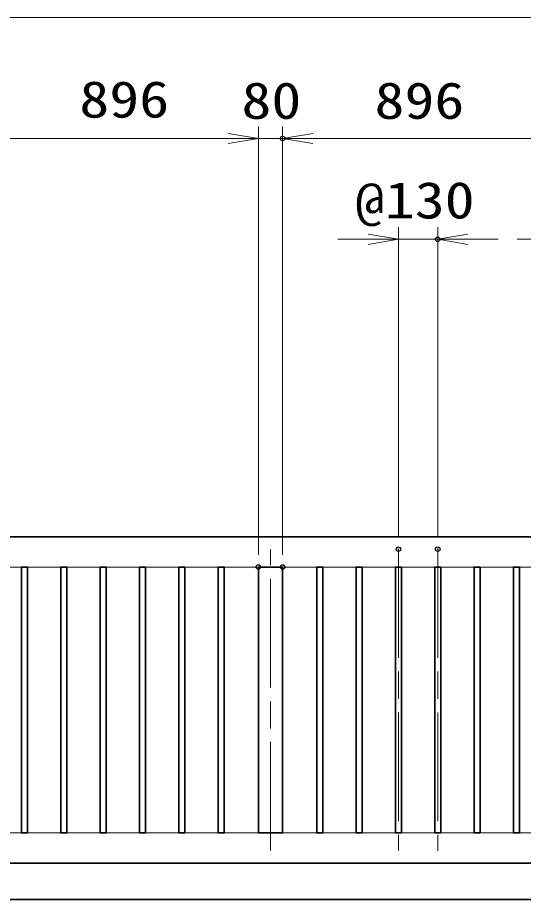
# Model space of a CAD drawing. Units: millimetres at full size. Extents: x -11880 to 11880, y -8400 to 8400.
# Drawn here: x 2010 to 3682, y -653 to 2265 of the extents above; entities that cross this region are included whole.
import ezdxf
from ezdxf.enums import TextEntityAlignment as Align

# ---------------------------------------------------------------- set-up
doc = ezdxf.new("R2010")
doc.units = ezdxf.units.MM
doc.header["$LTSCALE"] = 30
doc.header["$PDMODE"] = 32
doc.header["$PDSIZE"] = 15
doc.linetypes.add('USER1', pattern=[18, 12, -1.5, 3, -1.5])
for name, color, linetype, lineweight in [('0-1_外形線', 7, 'Continuous', 35), ('0-2_軸線', 200, 'USER1', 15), ('0-4_寸法線', 4, 'Continuous', 18), ('0-5_0', 7, 'Continuous', 18)]:
    doc.layers.add(name, color=color, linetype=linetype, lineweight=lineweight)
doc.layers.add('0-6_Defpoints', color=7, linetype='Continuous')
doc.styles.add('ＭＳ ゴシック', font='')
doc.styles.get('ＭＳ ゴシック').set_extended_font_data('MS Gothic')

# ---------------------------------------------------------------- blocks, each defined once
blk = doc.blocks.new('_Open')
at = {"layer": '0-5_0', "color": 4}
blk.add_line((-30, 5), (0, 0), dxfattribs=at)
blk.add_lwpolyline([(-30, -5), (0, 0), (-30, 0)], dxfattribs=at)

msp = doc.modelspace()

# ---------------------------------------------------------------- linework, layer by layer
at = {"layer": '0-1_外形線'}
for p, q in [((-141.96, -533.46), (4858.04, -533.46)), ((-5886.96, -653.46), (5588.04, -653.46))]:
    msp.add_line(p, q, dxfattribs=at)
msp.add_lwpolyline([(4858.04, 546.54), (-141.96, 546.54), (-141.96, -20.96)], dxfattribs=at)
for points in [[(2043.04, -433.46), (2023.04, -433.46), (2023.04, 446.54), (2043.04, 446.54)], [(2153.04, -433.46), (2173.04, -433.46), (2173.04, 446.54), (2153.04, 446.54)], [(2283.04, -433.46), (2303.04, -433.46), (2303.04, 446.54), (2283.04, 446.54)], [(2413.04, -433.46), (2433.04, -433.46), (2433.04, 446.54), (2413.04, 446.54)], [(2543.04, -433.46), (2563.04, -433.46), (2563.04, 446.54), (2543.04, 446.54)], [(2673.04, -433.46), (2693.04, -433.46), (2693.04, 446.54), (2673.04, 446.54)], [(2886.04, 446.54), (2806.04, 446.54), (2806.04, -433.46), (2886.04, -433.46)], [(3019.04, -433.46), (2999.04, -433.46), (2999.04, 446.54), (3019.04, 446.54)], [(3129.04, -433.46), (3149.04, -433.46), (3149.04, 446.54), (3129.04, 446.54)], [(3259.04, -433.46), (3279.04, -433.46), (3279.04, 446.54), (3259.04, 446.54)], [(3389.04, -433.46), (3409.04, -433.46), (3409.04, 446.54), (3389.04, 446.54)], [(3519.04, -433.46), (3539.04, -433.46), (3539.04, 446.54), (3519.04, 446.54)], [(3649.04, -433.46), (3669.04, -433.46), (3669.04, 446.54), (3649.04, 446.54)]]:
    msp.add_lwpolyline(points, close=True, dxfattribs=at)
at = {"layer": '0-2_軸線'}
for p, q in [((2846.04, -492.46), (2846.04, 505.54)), ((3269.04, 505.54), (3269.04, -492.46)), ((3399.04, 505.54), (3399.04, -492.46))]:
    msp.add_line(p, q, dxfattribs=at)
at = {"layer": '0-4_寸法線'}
for p, q in [((-141.96, 2265.1), (4858.04, 2265.1)), ((2806.04, 486.54), (2806.04, 1905.1)), ((2806.04, 486.54), (2806.04, 1905.1)), ((2886.04, 486.54), (2886.04, 1905.1)), ((2886.04, 486.54), (2886.04, 1905.1)), ((2806.04, 1865.1), (1910.04, 1865.1)), ((2010.04, 1865.1), (2110.04, 1865.1)), ((2706.04, 1865.1), (2606.04, 1865.1)), ((2806.04, 1865.1), (2886.04, 1865.1)), ((2886.04, 1865.1), (3782.04, 1865.1)), ((2986.04, 1865.1), (3086.04, 1865.1)), ((3682.04, 1865.1), (3582.04, 1865.1)), ((3269.04, 545.54), (3269.04, 1571.29)), ((3399.04, 545.54), (3399.04, 1571.29)), ((3169.04, 1531.29), (3069.04, 1531.29)), ((3269.04, 1531.29), (3399.04, 1531.29)), ((3499.04, 1531.29), (3599.04, 1531.29)), ((3762.04, 1531.29), (3662.04, 1531.29))]:
    msp.add_line(p, q, dxfattribs=at)
at = {"layer": '0-5_0'}
msp.add_line((-41.96, 446.54), (4758.04, 446.54), dxfattribs=at)
msp.add_lwpolyline([(4758.04, 446.54), (4758.04, -433.46), (-41.96, -433.46), (-41.96, -212.96)], dxfattribs=at)
at = {"layer": '0-6_Defpoints'}
for p in [(2886.04, 1865.1), (3399.04, 1531.29), (3269.04, 505.54), (3399.04, 505.54), (2806.04, 446.54), (2886.04, 446.54)]:
    msp.add_point(p, dxfattribs=at)

# ---------------------------------------------------------------- block references
at = {"layer": '0-4_寸法線', "xscale": 3.333333, "yscale": 3.333333}
for p in [(2806.04, 1865.1), (2806.04, 1865.1), (3269.04, 1531.29)]:
    msp.add_blockref('_Open', p, dxfattribs=at)
at = {"layer": '0-4_寸法線', "xscale": 3.333333, "yscale": 3.333333, "rotation": 180}
for p in [(2886.04, 1865.1), (2886.04, 1865.1), (3399.04, 1531.29)]:
    msp.add_blockref('_Open', p, dxfattribs=at)

# ---------------------------------------------------------------- texts
at = {"layer": '0-4_寸法線', "color": 254, "style": 'ＭＳ ゴシック', "width": 1.2}
for s, p in [('896', (2214.04, 1897.79)), ('80', (2750.04, 1893.79)), ('896', (3190.04, 1893.79)), ('@130', (3125.24, 1563.98))]:
    msp.add_text(s, height=121.2, dxfattribs=at).set_placement(p, align=Align.BOTTOM_LEFT)

doc.saveas('drawing.dxf')
